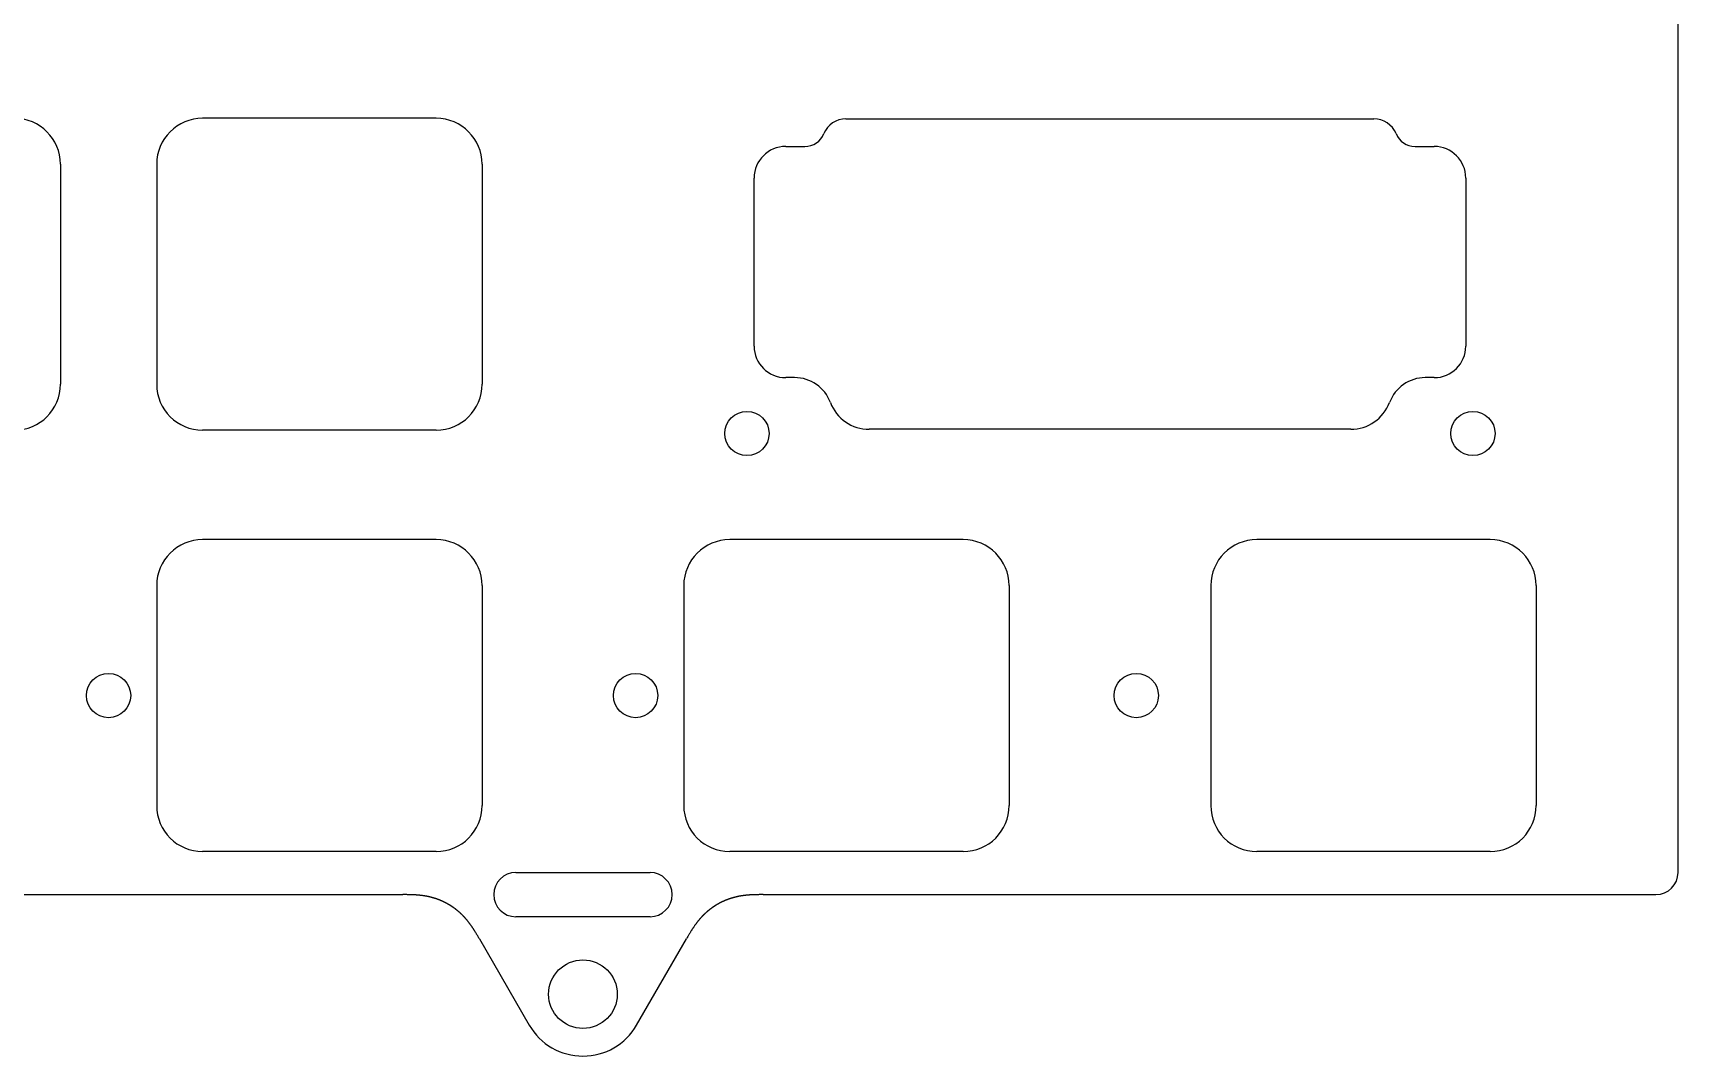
# Model space of a CAD drawing. Header units: millimetres. Extents: x -9 to 276, y -92 to 16.
# Drawn here: x 201.4 to 275.7, y -92.5 to -46.2 of the extents above; entities that cross this region are included whole.
import ezdxf

# ---------------------------------------------------------------- set-up
doc = ezdxf.new("R2010")
doc.units = ezdxf.units.MM
doc.layers.add('BLACK', color=7, linetype='CONTINUOUS')
doc.layers.add('Edge.Cuts', color=53, linetype='CONTINUOUS', true_color=0xc8a339)

msp = doc.modelspace()

# ---------------------------------------------------------------- linework, layer by layer
at = {"layer": 'BLACK', "linetype": 'Continuous'}
for p, q in [((219.5875, -69.15), (209.037499, -69.15)), ((243.4, -69.15), (232.849999, -69.15)), ((267.2125, -69.15), (256.662499, -69.15)), ((206.9625, -71.225), (206.9625, -81.175001)), ((221.6625, -71.225), (221.6625, -81.175)), ((230.775, -71.225), (230.775, -81.175001)), ((245.475, -71.225), (245.475, -81.175)), ((254.5875, -71.225), (254.5875, -81.175001)), ((269.2875, -71.225), (269.2875, -81.175)), ((219.5875, -83.25), (209.0375, -83.25)), ((243.4, -83.25), (232.85, -83.25)), ((267.2125, -83.25), (256.6625, -83.25))]:
    msp.add_line(p, q, dxfattribs=at)
at = {"layer": 'BLACK'}
for centre in [(204.7875, -76.2), (228.6, -76.2), (251.221875, -76.2)]:
    msp.add_circle(centre, 1, dxfattribs=at)
for centre, radius, start, end in [((209.037504, -71.225004), 2.075004, 90.00013806, 179.99988955), ((219.5875, -71.225), 2.075, 0, 90), ((232.850004, -71.225004), 2.075004, 90.00013806, 179.99988955), ((243.4, -71.225), 2.075, 0, 90), ((256.662504, -71.225004), 2.075004, 90.00013806, 179.99988955), ((267.2125, -71.225), 2.075, 0, 90), ((209.037502, -81.174998), 2.075002, 180.00008284, 269.99994478), ((219.5875, -81.175), 2.075, 270, 0), ((232.850002, -81.174998), 2.075002, 180.00008284, 269.99994478), ((243.4, -81.175), 2.075, 270, 0), ((256.662502, -81.174998), 2.075002, 180.00008284, 269.99994478), ((267.2125, -81.175), 2.075, 270, 0)]:
    msp.add_arc(centre, radius, start, end, dxfattribs=at)
at = {"layer": 'Edge.Cuts', "linetype": 'CONTINUOUS'}
for p, q in [((275.7, -84.2), (275.7, 8)), ((219.5875, -50.1), (209.0375, -50.1)), ((202.6125, -52.175), (202.6125, -62.125)), ((206.9625, -52.175), (206.9625, -62.125)), ((221.6625, -52.175), (221.6625, -62.125)), ((219.5875, -64.2), (209.0375, -64.2)), ((223.187512, -84.2), (229.249987, -84.2)), ((48.621888, -85.2), (218.078111, -85.2)), ((218.111017, -85.200003), (218.078111, -85.2)), ((218.159048, -85.200038), (218.111017, -85.200003)), ((218.198783, -85.200126), (218.159048, -85.200038)), ((218.23404, -85.200269), (218.198783, -85.200126)), ((218.266374, -85.20047), (218.23404, -85.200269)), ((218.2966, -85.20073), (218.266374, -85.20047)), ((218.32521, -85.201049), (218.2966, -85.20073)), ((218.352526, -85.201427), (218.32521, -85.201049)), ((218.378777, -85.201866), (218.352526, -85.201427)), ((218.404127, -85.202365), (218.378777, -85.201866)), ((218.428705, -85.202926), (218.404127, -85.202365)), ((218.452609, -85.203547), (218.428705, -85.202926)), ((218.475919, -85.20423), (218.452609, -85.203547)), ((218.498699, -85.204974), (218.475919, -85.20423)), ((218.521003, -85.20578), (218.498699, -85.204974)), ((218.542877, -85.206648), (218.521003, -85.20578)), ((218.564358, -85.207578), (218.542877, -85.206648)), ((218.585479, -85.20857), (218.564358, -85.207578)), ((218.60627, -85.209625), (218.585479, -85.20857)), ((218.626755, -85.210742), (218.60627, -85.209625)), ((218.646956, -85.211922), (218.626755, -85.210742)), ((218.666893, -85.213165), (218.646956, -85.211922)), ((218.686583, -85.214471), (218.666893, -85.213165)), ((218.706042, -85.21584), (218.686583, -85.214471)), ((218.725284, -85.217273), (218.706042, -85.21584)), ((218.744321, -85.218769), (218.725284, -85.217273)), ((218.763165, -85.220329), (218.744321, -85.218769)), ((218.781827, -85.221952), (218.763165, -85.220329)), ((218.800315, -85.22364), (218.781827, -85.221952)), ((218.81864, -85.225392), (218.800315, -85.22364)), ((218.83681, -85.227208), (218.81864, -85.225392)), ((218.854831, -85.229088), (218.83681, -85.227208)), ((218.87271, -85.231033), (218.854831, -85.229088)), ((218.890455, -85.233043), (218.87271, -85.231033)), ((218.908071, -85.235118), (218.890455, -85.233043)), ((218.925564, -85.237258), (218.908071, -85.235118)), ((218.94294, -85.239463), (218.925564, -85.237258)), ((218.960202, -85.241733), (218.94294, -85.239463)), ((218.977356, -85.244069), (218.960202, -85.241733)), ((218.994406, -85.246471), (218.977356, -85.244069)), ((219.011357, -85.248938), (218.994406, -85.246471)), ((219.028211, -85.251472), (219.011357, -85.248938)), ((219.044973, -85.254072), (219.028211, -85.251472)), ((219.061646, -85.256738), (219.044973, -85.254072)), ((219.078234, -85.259471), (219.061646, -85.256738)), ((219.094739, -85.26227), (219.078234, -85.259471)), ((219.111164, -85.265137), (219.094739, -85.26227)), ((219.127513, -85.268071), (219.111164, -85.265137)), ((219.143788, -85.271072), (219.127513, -85.268071)), ((219.159992, -85.27414), (219.143788, -85.271072)), ((219.176126, -85.277276), (219.159992, -85.27414)), ((219.192194, -85.28048), (219.176126, -85.277276)), ((219.208197, -85.283753), (219.192194, -85.28048)), ((219.224138, -85.287093), (219.208197, -85.283753)), ((219.240019, -85.290503), (219.224138, -85.287093)), ((219.255841, -85.29398), (219.240019, -85.290503)), ((219.271607, -85.297527), (219.255841, -85.29398)), ((219.287319, -85.301143), (219.271607, -85.297527)), ((219.302977, -85.304829), (219.287319, -85.301143)), ((219.318584, -85.308584), (219.302977, -85.304829)), ((219.334142, -85.312409), (219.318584, -85.308584)), ((219.349652, -85.316304), (219.334142, -85.312409)), ((219.365115, -85.32027), (219.349652, -85.316304)), ((219.380534, -85.324306), (219.365115, -85.32027)), ((219.395908, -85.328413), (219.380534, -85.324306)), ((219.411241, -85.332591), (219.395908, -85.328413)), ((219.426532, -85.33684), (219.411241, -85.332591)), ((219.441784, -85.341161), (219.426532, -85.33684)), ((219.456997, -85.345554), (219.441784, -85.341161)), ((219.472174, -85.350019), (219.456997, -85.345554)), ((219.487314, -85.354557), (219.472174, -85.350019)), ((219.502419, -85.359167), (219.487314, -85.354557)), ((219.51749, -85.36385), (219.502419, -85.359167)), ((219.518144, -85.364055), (219.51749, -85.36385)), ((219.525681, -85.36643), (219.518144, -85.364055)), ((219.53321, -85.368824), (219.525681, -85.36643)), ((219.540731, -85.371236), (219.53321, -85.368824)), ((219.548244, -85.373666), (219.540731, -85.371236)), ((219.555749, -85.376115), (219.548244, -85.373666)), ((219.563246, -85.378583), (219.555749, -85.376115)), ((219.570736, -85.381069), (219.563246, -85.378583)), ((219.578217, -85.383573), (219.570736, -85.381069)), ((219.58569, -85.386095), (219.578217, -85.383573)), ((219.593155, -85.388636), (219.58569, -85.386095)), ((219.600612, -85.391196), (219.593155, -85.388636)), ((219.60806, -85.393773), (219.600612, -85.391196)), ((219.615501, -85.396369), (219.60806, -85.393773)), ((219.622933, -85.398984), (219.615501, -85.396369)), ((219.630358, -85.401617), (219.622933, -85.398984)), ((219.637774, -85.404268), (219.630358, -85.401617)), ((219.645182, -85.406937), (219.637774, -85.404268)), ((219.652581, -85.409624), (219.645182, -85.406937)), ((219.659972, -85.41233), (219.652581, -85.409624)), ((219.667355, -85.415054), (219.659972, -85.41233)), ((219.67473, -85.417797), (219.667355, -85.415054)), ((219.682096, -85.420557), (219.67473, -85.417797)), ((219.689454, -85.423336), (219.682096, -85.420557)), ((219.696803, -85.426133), (219.689454, -85.423336)), ((219.704144, -85.428948), (219.696803, -85.426133)), ((219.711477, -85.431781), (219.704144, -85.428948)), ((219.718801, -85.434633), (219.711477, -85.431781)), ((219.726116, -85.437503), (219.718801, -85.434633)), ((219.733423, -85.44039), (219.726116, -85.437503)), ((219.740722, -85.443296), (219.733423, -85.44039)), ((219.748012, -85.44622), (219.740722, -85.443296)), ((219.755293, -85.449162), (219.748012, -85.44622)), ((219.762565, -85.452123), (219.755293, -85.449162)), ((219.769829, -85.455101), (219.762565, -85.452123)), ((219.777085, -85.458097), (219.769829, -85.455101)), ((219.784331, -85.461111), (219.777085, -85.458097)), ((219.791569, -85.464144), (219.784331, -85.461111)), ((219.798798, -85.467194), (219.791569, -85.464144)), ((219.806018, -85.470263), (219.798798, -85.467194)), ((219.81323, -85.473349), (219.806018, -85.470263)), ((219.820433, -85.476453), (219.81323, -85.473349)), ((219.827626, -85.479576), (219.820433, -85.476453)), ((219.834812, -85.482716), (219.827626, -85.479576)), ((232.60746, -85.480648), (232.600273, -85.483796)), ((232.614657, -85.477517), (232.60746, -85.480648)), ((232.621862, -85.474404), (232.614657, -85.477517)), ((232.629077, -85.471309), (232.621862, -85.474404)), ((232.6363, -85.468231), (232.629077, -85.471309)), ((232.643532, -85.465172), (232.6363, -85.468231)), ((232.650773, -85.462131), (232.643532, -85.465172)), ((232.658023, -85.459108), (232.650773, -85.462131)), ((232.665282, -85.456103), (232.658023, -85.459108)), ((232.67255, -85.453115), (232.665282, -85.456103)), ((232.679826, -85.450146), (232.67255, -85.453115)), ((232.687111, -85.447195), (232.679826, -85.450146)), ((232.694405, -85.444262), (232.687111, -85.447195)), ((232.701708, -85.441347), (232.694405, -85.444262)), ((232.709019, -85.43845), (232.701708, -85.441347)), ((232.716339, -85.435571), (232.709019, -85.43845)), ((232.723668, -85.43271), (232.716339, -85.435571)), ((232.731005, -85.429867), (232.723668, -85.43271)), ((232.73835, -85.427042), (232.731005, -85.429867)), ((232.745705, -85.424236), (232.73835, -85.427042)), ((232.753068, -85.421448), (232.745705, -85.424236)), ((232.760439, -85.418677), (232.753068, -85.421448)), ((232.767819, -85.415925), (232.760439, -85.418677)), ((232.775207, -85.413192), (232.767819, -85.415925)), ((232.782604, -85.410476), (232.775207, -85.413192)), ((232.796086, -85.405581), (232.782604, -85.410476)), ((232.809551, -85.400763), (232.796086, -85.405581)), ((232.823, -85.396021), (232.809551, -85.400763)), ((232.836433, -85.391354), (232.823, -85.396021)), ((232.84985, -85.386762), (232.836433, -85.391354)), ((232.863251, -85.382244), (232.84985, -85.386762)), ((232.876635, -85.377799), (232.863251, -85.382244)), ((232.890002, -85.373427), (232.876635, -85.377799)), ((232.903354, -85.369127), (232.890002, -85.373427)), ((232.916688, -85.364899), (232.903354, -85.369127)), ((232.930006, -85.360742), (232.916688, -85.364899)), ((232.943308, -85.356656), (232.930006, -85.360742)), ((232.956593, -85.352639), (232.943308, -85.356656)), ((232.969861, -85.348692), (232.956593, -85.352639)), ((232.983112, -85.344813), (232.969861, -85.348692)), ((232.996346, -85.341002), (232.983112, -85.344813)), ((233.009564, -85.337259), (232.996346, -85.341002)), ((233.022764, -85.333583), (233.009564, -85.337259)), ((233.035948, -85.329973), (233.022764, -85.333583)), ((233.049114, -85.326428), (233.035948, -85.329973)), ((233.062263, -85.322949), (233.049114, -85.326428)), ((233.075396, -85.319534), (233.062263, -85.322949)), ((233.088511, -85.316182), (233.075396, -85.319534)), ((233.101608, -85.312894), (233.088511, -85.316182)), ((233.114689, -85.309669), (233.101608, -85.312894)), ((233.127752, -85.306506), (233.114689, -85.309669)), ((233.140797, -85.303404), (233.127752, -85.306506)), ((233.153825, -85.300363), (233.140797, -85.303404)), ((233.166836, -85.297382), (233.153825, -85.300363)), ((233.179829, -85.294461), (233.166836, -85.297382)), ((233.192804, -85.291598), (233.179829, -85.294461)), ((233.205762, -85.288795), (233.192804, -85.291598)), ((233.218702, -85.286049), (233.205762, -85.288795)), ((233.231624, -85.28336), (233.218702, -85.286049)), ((233.244528, -85.280728), (233.231624, -85.28336)), ((233.257415, -85.278151), (233.244528, -85.280728)), ((233.270283, -85.27563), (233.257415, -85.278151)), ((233.283133, -85.273164), (233.270283, -85.27563)), ((233.295966, -85.270753), (233.283133, -85.273164)), ((233.30878, -85.268394), (233.295966, -85.270753)), ((233.321576, -85.266089), (233.30878, -85.268394)), ((233.334354, -85.263836), (233.321576, -85.266089)), ((233.347114, -85.261635), (233.334354, -85.263836)), ((233.359855, -85.259485), (233.347114, -85.261635)), ((233.372578, -85.257386), (233.359855, -85.259485)), ((233.385283, -85.255337), (233.372578, -85.257386)), ((233.397969, -85.253337), (233.385283, -85.255337)), ((233.410637, -85.251386), (233.397969, -85.253337)), ((233.423286, -85.249483), (233.410637, -85.251386)), ((233.435916, -85.247627), (233.423286, -85.249483)), ((233.448528, -85.245819), (233.435916, -85.247627)), ((233.461121, -85.244057), (233.448528, -85.245819)), ((233.473695, -85.242341), (233.461121, -85.244057)), ((233.48625, -85.240669), (233.473695, -85.242341)), ((233.498786, -85.239043), (233.48625, -85.240669)), ((233.511304, -85.23746), (233.498786, -85.239043)), ((233.523802, -85.235921), (233.511304, -85.23746)), ((233.536282, -85.234424), (233.523802, -85.235921)), ((233.548742, -85.23297), (233.536282, -85.234424)), ((233.561183, -85.231557), (233.548742, -85.23297)), ((233.573605, -85.230185), (233.561183, -85.231557)), ((233.586008, -85.228854), (233.573605, -85.230185)), ((233.598392, -85.227562), (233.586008, -85.228854)), ((233.610756, -85.22631), (233.598392, -85.227562)), ((233.6231, -85.225095), (233.610756, -85.22631)), ((233.635426, -85.223919), (233.6231, -85.225095)), ((233.647731, -85.22278), (233.635426, -85.223919)), ((233.660017, -85.221678), (233.647731, -85.22278)), ((233.672284, -85.220612), (233.660017, -85.221678)), ((233.684531, -85.219582), (233.672284, -85.220612)), ((233.696758, -85.218586), (233.684531, -85.219582)), ((233.708965, -85.217625), (233.696758, -85.218586)), ((233.721152, -85.216698), (233.708965, -85.217625)), ((233.73332, -85.215804), (233.721152, -85.216698)), ((233.745468, -85.214942), (233.73332, -85.215804)), ((233.757595, -85.214112), (233.745468, -85.214942)), ((233.769703, -85.213313), (233.757595, -85.214112)), ((233.78179, -85.212545), (233.769703, -85.213313)), ((233.793858, -85.211808), (233.78179, -85.212545)), ((233.805905, -85.211099), (233.793858, -85.211808)), ((233.817932, -85.21042), (233.805905, -85.211099)), ((233.829939, -85.209769), (233.817932, -85.21042)), ((233.841925, -85.209146), (233.829939, -85.209769)), ((233.853891, -85.208549), (233.841925, -85.209146)), ((233.865836, -85.20798), (233.853891, -85.208549)), ((233.877761, -85.207436), (233.865836, -85.20798)), ((233.889665, -85.206917), (233.877761, -85.207436)), ((233.901549, -85.206423), (233.889665, -85.206917)), ((233.913412, -85.205953), (233.901549, -85.206423)), ((233.925254, -85.205507), (233.913412, -85.205953)), ((233.937076, -85.205084), (233.925254, -85.205507)), ((233.948876, -85.204683), (233.937076, -85.205084)), ((233.960656, -85.204303), (233.948876, -85.204683)), ((233.972415, -85.203945), (233.960656, -85.204303)), ((233.99587, -85.203289), (233.972415, -85.203945)), ((234.01924, -85.20271), (233.99587, -85.203289)), ((234.042526, -85.202203), (234.01924, -85.20271)), ((234.065726, -85.201764), (234.042526, -85.202203)), ((234.088841, -85.201387), (234.065726, -85.201764)), ((234.11187, -85.201069), (234.088841, -85.201387)), ((234.134812, -85.200803), (234.11187, -85.201069)), ((234.157667, -85.200585), (234.134812, -85.200803)), ((234.180436, -85.200411), (234.157667, -85.200585)), ((234.203116, -85.200275), (234.180436, -85.200411)), ((234.225708, -85.200173), (234.203116, -85.200275)), ((234.248212, -85.2001), (234.225708, -85.200173)), ((234.270627, -85.200051), (234.248212, -85.2001)), ((234.315188, -85.200006), (234.270627, -85.200051)), ((234.359388, -85.2), (234.315188, -85.200006)), ((234.359388, -85.2), (274.7, -85.2)), ((219.841988, -85.485874), (219.834812, -85.482716)), ((219.849155, -85.48905), (219.841988, -85.485874)), ((219.856313, -85.492244), (219.849155, -85.48905)), ((219.863462, -85.495456), (219.856313, -85.492244)), ((219.870602, -85.498686), (219.863462, -85.495456)), ((219.877734, -85.501934), (219.870602, -85.498686)), ((219.884856, -85.5052), (219.877734, -85.501934)), ((219.891969, -85.508483), (219.884856, -85.5052)), ((219.899073, -85.511784), (219.891969, -85.508483)), ((219.906168, -85.515103), (219.899073, -85.511784)), ((219.913254, -85.51844), (219.906168, -85.515103)), ((219.920331, -85.521795), (219.913254, -85.51844)), ((219.927398, -85.525167), (219.920331, -85.521795)), ((219.934456, -85.528558), (219.927398, -85.525167)), ((219.941505, -85.531966), (219.934456, -85.528558)), ((219.948545, -85.535391), (219.941505, -85.531966)), ((219.955575, -85.538835), (219.948545, -85.535391)), ((219.962597, -85.542296), (219.955575, -85.538835)), ((219.969608, -85.545775), (219.962597, -85.542296)), ((219.976611, -85.549271), (219.969608, -85.545775)), ((219.983604, -85.552786), (219.976611, -85.549271)), ((219.990588, -85.556317), (219.983604, -85.552786)), ((219.997562, -85.559867), (219.990588, -85.556317)), ((220.004527, -85.563434), (219.997562, -85.559867)), ((220.011482, -85.567019), (220.004527, -85.563434)), ((220.018428, -85.570621), (220.011482, -85.567019)), ((220.025364, -85.574241), (220.018428, -85.570621)), ((220.032291, -85.577879), (220.025364, -85.574241)), ((220.039208, -85.581534), (220.032291, -85.577879)), ((220.046116, -85.585206), (220.039208, -85.581534)), ((220.053014, -85.588897), (220.046116, -85.585206)), ((220.059902, -85.592604), (220.053014, -85.588897)), ((220.066781, -85.596329), (220.059902, -85.592604)), ((220.07365, -85.600072), (220.066781, -85.596329)), ((220.080509, -85.603832), (220.07365, -85.600072)), ((220.087359, -85.60761), (220.080509, -85.603832)), ((220.094198, -85.611405), (220.087359, -85.60761)), ((220.101028, -85.615218), (220.094198, -85.611405)), ((220.107848, -85.619048), (220.101028, -85.615218)), ((220.114659, -85.622895), (220.107848, -85.619048)), ((220.121459, -85.62676), (220.114659, -85.622895)), ((220.12825, -85.630642), (220.121459, -85.62676)), ((220.13503, -85.634542), (220.12825, -85.630642)), ((220.141801, -85.638459), (220.13503, -85.634542)), ((220.148562, -85.642393), (220.141801, -85.638459)), ((220.155313, -85.646344), (220.148562, -85.642393)), ((220.162053, -85.650313), (220.155313, -85.646344)), ((220.168784, -85.654299), (220.162053, -85.650313)), ((220.175505, -85.658303), (220.168784, -85.654299)), ((220.182215, -85.662324), (220.175505, -85.658303)), ((220.188916, -85.666362), (220.182215, -85.662324)), ((220.195606, -85.670417), (220.188916, -85.666362)), ((220.202287, -85.67449), (220.195606, -85.670417)), ((220.208957, -85.678579), (220.202287, -85.67449)), ((220.215616, -85.682686), (220.208957, -85.678579)), ((220.222266, -85.68681), (220.215616, -85.682686)), ((220.228905, -85.690952), (220.222266, -85.68681)), ((220.235534, -85.69511), (220.228905, -85.690952)), ((220.242153, -85.699286), (220.235534, -85.69511)), ((220.248762, -85.703479), (220.242153, -85.699286)), ((220.25536, -85.707688), (220.248762, -85.703479)), ((220.261948, -85.711915), (220.25536, -85.707688)), ((220.268525, -85.71616), (220.261948, -85.711915)), ((220.275092, -85.720421), (220.268525, -85.71616)), ((220.281648, -85.724699), (220.275092, -85.720421)), ((220.288194, -85.728994), (220.281648, -85.724699)), ((220.29473, -85.733307), (220.288194, -85.728994)), ((220.301255, -85.737636), (220.29473, -85.733307)), ((220.307769, -85.741982), (220.301255, -85.737636)), ((220.314273, -85.746346), (220.307769, -85.741982)), ((220.320767, -85.750726), (220.314273, -85.746346)), ((220.327249, -85.755123), (220.320767, -85.750726)), ((220.333722, -85.759538), (220.327249, -85.755123)), ((220.340183, -85.763969), (220.333722, -85.759538)), ((220.346634, -85.768417), (220.340183, -85.763969)), ((220.353074, -85.772882), (220.346634, -85.768417)), ((220.359503, -85.777364), (220.353074, -85.772882)), ((220.365922, -85.781863), (220.359503, -85.777364)), ((220.372329, -85.786379), (220.365922, -85.781863)), ((220.378726, -85.790911), (220.372329, -85.786379)), ((220.385113, -85.795461), (220.378726, -85.790911)), ((220.391488, -85.800027), (220.385113, -85.795461)), ((220.397852, -85.80461), (220.391488, -85.800027)), ((220.404206, -85.80921), (220.397852, -85.80461)), ((220.410548, -85.813826), (220.404206, -85.80921)), ((220.41688, -85.81846), (220.410548, -85.813826)), ((220.423201, -85.82311), (220.41688, -85.81846)), ((220.42951, -85.827777), (220.423201, -85.82311)), ((220.435809, -85.83246), (220.42951, -85.827777)), ((220.442097, -85.837161), (220.435809, -85.83246)), ((220.448373, -85.841878), (220.442097, -85.837161)), ((220.454639, -85.846611), (220.448373, -85.841878)), ((220.460893, -85.851362), (220.454639, -85.846611)), ((220.467136, -85.856129), (220.460893, -85.851362)), ((220.473368, -85.860913), (220.467136, -85.856129)), ((220.479589, -85.865713), (220.473368, -85.860913)), ((220.485799, -85.87053), (220.479589, -85.865713)), ((220.491997, -85.875363), (220.485799, -85.87053)), ((220.498184, -85.880213), (220.491997, -85.875363)), ((220.50436, -85.88508), (220.498184, -85.880213)), ((220.510525, -85.889963), (220.50436, -85.88508)), ((220.516678, -85.894863), (220.510525, -85.889963)), ((220.52282, -85.899779), (220.516678, -85.894863)), ((220.52895, -85.904712), (220.52282, -85.899779)), ((220.535069, -85.909662), (220.52895, -85.904712)), ((220.541177, -85.914627), (220.535069, -85.909662)), ((220.547273, -85.91961), (220.541177, -85.914627)), ((220.553358, -85.924608), (220.547273, -85.91961)), ((220.559431, -85.929623), (220.553358, -85.924608)), ((220.565493, -85.934655), (220.559431, -85.929623)), ((220.571543, -85.939703), (220.565493, -85.934655)), ((220.582523, -85.948931), (220.571543, -85.939703)), ((220.593428, -85.958183), (220.582523, -85.948931)), ((220.60426, -85.96746), (220.593428, -85.958183)), ((220.615018, -85.97676), (220.60426, -85.96746)), ((220.625703, -85.986083), (220.615018, -85.97676)), ((220.636316, -85.995429), (220.625703, -85.986083)), ((220.646858, -86.004797), (220.636316, -85.995429)), ((220.657328, -86.014188), (220.646858, -86.004797)), ((220.667727, -86.023601), (220.657328, -86.014188)), ((220.678056, -86.033035), (220.667727, -86.023601)), ((220.688315, -86.04249), (220.678056, -86.033035)), ((220.698505, -86.051967), (220.688315, -86.04249)), ((220.708625, -86.061463), (220.698505, -86.051967)), ((220.718678, -86.07098), (220.708625, -86.061463)), ((220.728663, -86.080516), (220.718678, -86.07098)), ((220.73858, -86.090072), (220.728663, -86.080516)), ((220.74843, -86.099647), (220.73858, -86.090072)), ((220.758214, -86.109241), (220.74843, -86.099647)), ((220.767933, -86.118853), (220.758214, -86.109241)), ((220.777586, -86.128484), (220.767933, -86.118853)), ((220.787174, -86.138131), (220.777586, -86.128484)), ((220.796697, -86.147797), (220.787174, -86.138131)), ((220.806157, -86.157479), (220.796697, -86.147797)), ((220.815553, -86.167178), (220.806157, -86.157479)), ((220.824887, -86.176893), (220.815553, -86.167178)), ((220.834158, -86.186624), (220.824887, -86.176893)), ((220.843367, -86.196371), (220.834158, -86.186624)), ((220.852514, -86.206133), (220.843367, -86.196371)), ((220.861601, -86.21591), (220.852514, -86.206133)), ((220.870628, -86.225702), (220.861601, -86.21591)), ((229.249987, -86.2), (223.187512, -86.2)), ((231.576495, -86.215167), (231.56554, -86.227047)), ((231.587482, -86.203368), (231.576495, -86.215167)), ((231.598503, -86.19165), (231.587482, -86.203368)), ((231.609559, -86.180011), (231.598503, -86.19165)), ((231.620651, -86.16845), (231.609559, -86.180011)), ((231.631779, -86.156966), (231.620651, -86.16845)), ((231.642945, -86.145557), (231.631779, -86.156966)), ((231.654149, -86.134222), (231.642945, -86.145557)), ((231.665393, -86.122961), (231.654149, -86.134222)), ((231.676678, -86.111772), (231.665393, -86.122961)), ((231.688004, -86.100653), (231.676678, -86.111772)), ((231.699372, -86.089605), (231.688004, -86.100653)), ((231.710783, -86.078627), (231.699372, -86.089605)), ((231.722238, -86.067716), (231.710783, -86.078627)), ((231.733738, -86.056873), (231.722238, -86.067716)), ((231.745283, -86.046097), (231.733738, -86.056873)), ((231.756874, -86.035386), (231.745283, -86.046097)), ((231.757376, -86.034924), (231.756874, -86.035386)), ((231.763202, -86.029584), (231.757376, -86.034924)), ((231.769039, -86.024261), (231.763202, -86.029584)), ((231.774889, -86.018953), (231.769039, -86.024261)), ((231.78075, -86.013662), (231.774889, -86.018953)), ((231.786624, -86.008387), (231.78075, -86.013662)), ((231.792509, -86.003128), (231.786624, -86.008387)), ((231.798407, -85.997885), (231.792509, -86.003128)), ((231.804316, -85.992658), (231.798407, -85.997885)), ((231.810237, -85.987447), (231.804316, -85.992658)), ((231.81617, -85.982253), (231.810237, -85.987447)), ((231.822115, -85.977075), (231.81617, -85.982253)), ((231.828072, -85.971913), (231.822115, -85.977075)), ((231.834041, -85.966767), (231.828072, -85.971913)), ((231.840021, -85.961638), (231.834041, -85.966767)), ((231.846013, -85.956524), (231.840021, -85.961638)), ((231.852017, -85.951427), (231.846013, -85.956524)), ((231.858033, -85.946347), (231.852017, -85.951427)), ((231.86406, -85.941282), (231.858033, -85.946347)), ((231.870099, -85.936234), (231.86406, -85.941282)), ((231.87615, -85.931202), (231.870099, -85.936234)), ((231.882212, -85.926187), (231.87615, -85.931202)), ((231.888286, -85.921188), (231.882212, -85.926187)), ((231.894371, -85.916205), (231.888286, -85.921188)), ((231.900468, -85.911239), (231.894371, -85.916205)), ((231.906577, -85.906289), (231.900468, -85.911239)), ((231.912697, -85.901355), (231.906577, -85.906289)), ((231.918828, -85.896438), (231.912697, -85.901355)), ((231.924971, -85.891538), (231.918828, -85.896438)), ((231.931126, -85.886653), (231.924971, -85.891538)), ((231.937291, -85.881786), (231.931126, -85.886653)), ((231.943469, -85.876935), (231.937291, -85.881786)), ((231.949657, -85.8721), (231.943469, -85.876935)), ((231.955857, -85.867282), (231.949657, -85.8721)), ((231.962068, -85.86248), (231.955857, -85.867282)), ((231.968291, -85.857695), (231.962068, -85.86248)), ((231.974525, -85.852926), (231.968291, -85.857695)), ((231.98077, -85.848174), (231.974525, -85.852926)), ((231.987026, -85.843439), (231.98077, -85.848174)), ((231.993294, -85.83872), (231.987026, -85.843439)), ((231.999572, -85.834018), (231.993294, -85.83872)), ((232.005862, -85.829332), (231.999572, -85.834018)), ((232.012163, -85.824664), (232.005862, -85.829332)), ((232.018475, -85.820011), (232.012163, -85.824664)), ((232.024799, -85.815376), (232.018475, -85.820011)), ((232.031133, -85.810757), (232.024799, -85.815376)), ((232.037478, -85.806155), (232.031133, -85.810757)), ((232.043834, -85.801569), (232.037478, -85.806155)), ((232.050202, -85.797), (232.043834, -85.801569)), ((232.05658, -85.792448), (232.050202, -85.797)), ((232.062969, -85.787913), (232.05658, -85.792448)), ((232.069369, -85.783395), (232.062969, -85.787913)), ((232.07578, -85.778893), (232.069369, -85.783395)), ((232.082202, -85.774408), (232.07578, -85.778893)), ((232.088635, -85.76994), (232.082202, -85.774408)), ((232.095079, -85.765489), (232.088635, -85.76994)), ((232.101533, -85.761055), (232.095079, -85.765489)), ((232.107998, -85.756637), (232.101533, -85.761055)), ((232.114474, -85.752236), (232.107998, -85.756637)), ((232.120961, -85.747853), (232.114474, -85.752236)), ((232.127458, -85.743486), (232.120961, -85.747853)), ((232.133966, -85.739136), (232.127458, -85.743486)), ((232.140485, -85.734803), (232.133966, -85.739136)), ((232.147014, -85.730487), (232.140485, -85.734803)), ((232.153554, -85.726188), (232.147014, -85.730487)), ((232.160105, -85.721905), (232.153554, -85.726188)), ((232.166666, -85.71764), (232.160105, -85.721905)), ((232.173237, -85.713392), (232.166666, -85.71764)), ((232.17982, -85.709161), (232.173237, -85.713392)), ((232.186412, -85.704947), (232.17982, -85.709161)), ((232.193015, -85.70075), (232.186412, -85.704947)), ((232.199629, -85.69657), (232.193015, -85.70075)), ((232.206253, -85.692407), (232.199629, -85.69657)), ((232.212887, -85.688261), (232.206253, -85.692407)), ((232.219532, -85.684132), (232.212887, -85.688261)), ((232.226187, -85.680021), (232.219532, -85.684132)), ((232.232853, -85.675926), (232.226187, -85.680021)), ((232.239529, -85.671849), (232.232853, -85.675926)), ((232.246215, -85.667789), (232.239529, -85.671849)), ((232.252911, -85.663746), (232.246215, -85.667789)), ((232.259617, -85.65972), (232.252911, -85.663746)), ((232.266334, -85.655711), (232.259617, -85.65972)), ((232.273061, -85.65172), (232.266334, -85.655711)), ((232.279798, -85.647745), (232.273061, -85.65172)), ((232.286546, -85.643788), (232.279798, -85.647745)), ((232.293303, -85.639849), (232.286546, -85.643788)), ((232.30007, -85.635926), (232.293303, -85.639849)), ((232.306848, -85.632021), (232.30007, -85.635926)), ((232.313635, -85.628133), (232.306848, -85.632021)), ((232.320433, -85.624263), (232.313635, -85.628133)), ((232.32724, -85.62041), (232.320433, -85.624263)), ((232.334058, -85.616574), (232.32724, -85.62041)), ((232.340885, -85.612755), (232.334058, -85.616574)), ((232.347723, -85.608954), (232.340885, -85.612755)), ((232.35457, -85.60517), (232.347723, -85.608954)), ((232.361427, -85.601404), (232.35457, -85.60517)), ((232.368294, -85.597655), (232.361427, -85.601404)), ((232.375171, -85.593923), (232.368294, -85.597655)), ((232.382058, -85.590209), (232.375171, -85.593923)), ((232.388954, -85.586512), (232.382058, -85.590209)), ((232.39586, -85.582833), (232.388954, -85.586512)), ((232.402776, -85.579172), (232.39586, -85.582833)), ((232.409702, -85.575527), (232.402776, -85.579172)), ((232.416637, -85.571901), (232.409702, -85.575527)), ((232.423582, -85.568291), (232.416637, -85.571901)), ((232.430537, -85.5647), (232.423582, -85.568291)), ((232.437501, -85.561126), (232.430537, -85.5647)), ((232.444475, -85.557569), (232.437501, -85.561126)), ((232.451458, -85.55403), (232.444475, -85.557569)), ((232.458451, -85.550509), (232.451458, -85.55403)), ((232.465453, -85.547005), (232.458451, -85.550509)), ((232.472465, -85.543519), (232.465453, -85.547005)), ((232.479486, -85.54005), (232.472465, -85.543519)), ((232.486517, -85.536599), (232.479486, -85.54005)), ((232.493557, -85.533166), (232.486517, -85.536599)), ((232.500607, -85.529751), (232.493557, -85.533166)), ((232.507666, -85.526353), (232.500607, -85.529751)), ((232.514734, -85.522973), (232.507666, -85.526353)), ((232.521811, -85.51961), (232.514734, -85.522973)), ((232.528898, -85.516265), (232.521811, -85.51961)), ((232.535995, -85.512938), (232.528898, -85.516265)), ((232.5431, -85.509629), (232.535995, -85.512938)), ((232.550214, -85.506338), (232.5431, -85.509629)), ((232.557338, -85.503064), (232.550214, -85.506338)), ((232.564471, -85.499808), (232.557338, -85.503064)), ((232.571613, -85.49657), (232.564471, -85.499808)), ((232.578765, -85.49335), (232.571613, -85.49657)), ((232.585925, -85.490148), (232.578765, -85.49335)), ((232.593094, -85.486963), (232.585925, -85.490148)), ((232.600273, -85.483796), (232.593094, -85.486963)), ((220.879594, -86.235508), (220.870628, -86.225702)), ((220.888501, -86.245328), (220.879594, -86.235508)), ((220.897349, -86.255161), (220.888501, -86.245328)), ((220.906139, -86.265007), (220.897349, -86.255161)), ((220.914871, -86.274867), (220.906139, -86.265007)), ((220.923545, -86.284739), (220.914871, -86.274867)), ((220.932162, -86.294623), (220.923545, -86.284739)), ((220.940723, -86.304518), (220.932162, -86.294623)), ((220.949228, -86.314426), (220.940723, -86.304518)), ((220.957677, -86.324344), (220.949228, -86.314426)), ((220.966072, -86.334273), (220.957677, -86.324344)), ((220.974412, -86.344213), (220.966072, -86.334273)), ((220.982698, -86.354163), (220.974412, -86.344213)), ((220.99093, -86.364122), (220.982698, -86.354163)), ((220.99911, -86.374091), (220.99093, -86.364122)), ((221.007237, -86.384069), (220.99911, -86.374091)), ((221.015312, -86.394055), (221.007237, -86.384069)), ((221.023335, -86.40405), (221.015312, -86.394055)), ((221.031308, -86.414053), (221.023335, -86.40405)), ((221.03923, -86.424063), (221.031308, -86.414053)), ((221.047102, -86.434081), (221.03923, -86.424063)), ((221.054924, -86.444106), (221.047102, -86.434081)), ((221.062698, -86.454137), (221.054924, -86.444106)), ((221.070423, -86.464175), (221.062698, -86.454137)), ((221.0781, -86.474219), (221.070423, -86.464175)), ((221.085729, -86.484268), (221.0781, -86.474219)), ((221.093311, -86.494322), (221.085729, -86.484268)), ((221.100847, -86.504381), (221.093311, -86.494322)), ((221.108337, -86.514445), (221.100847, -86.504381)), ((221.115781, -86.524513), (221.108337, -86.514445)), ((221.12318, -86.534585), (221.115781, -86.524513)), ((221.130534, -86.54466), (221.12318, -86.534585)), ((221.137845, -86.554739), (221.130534, -86.54466)), ((221.145112, -86.56482), (221.137845, -86.554739)), ((221.152335, -86.574904), (221.145112, -86.56482)), ((221.159517, -86.58499), (221.152335, -86.574904)), ((221.166656, -86.595077), (221.159517, -86.58499)), ((221.173753, -86.605166), (221.166656, -86.595077)), ((221.180809, -86.615256), (221.173753, -86.605166)), ((221.187825, -86.625347), (221.180809, -86.615256)), ((221.194801, -86.635439), (221.187825, -86.625347)), ((221.201737, -86.64553), (221.194801, -86.635439)), ((221.208634, -86.655621), (221.201737, -86.64553)), ((221.215492, -86.665711), (221.208634, -86.655621)), ((221.222312, -86.6758), (221.215492, -86.665711)), ((221.229095, -86.685888), (221.222312, -86.6758)), ((221.23584, -86.695974), (221.229095, -86.685888)), ((221.242549, -86.706058), (221.23584, -86.695974)), ((221.249222, -86.71614), (221.242549, -86.706058)), ((221.255859, -86.726219), (221.249222, -86.71614)), ((221.26246, -86.736295), (221.255859, -86.726219)), ((221.269028, -86.746368), (221.26246, -86.736295)), ((221.27556, -86.756436), (221.269028, -86.746368)), ((221.28206, -86.766501), (221.27556, -86.756436)), ((221.288526, -86.776561), (221.28206, -86.766501)), ((221.294959, -86.786616), (221.288526, -86.776561)), ((221.301361, -86.796667), (221.294959, -86.786616)), ((221.30773, -86.806711), (221.301361, -86.796667)), ((221.314068, -86.81675), (221.30773, -86.806711)), ((221.320376, -86.826783), (221.314068, -86.81675)), ((221.326654, -86.836809), (221.320376, -86.826783)), ((221.332901, -86.846828), (221.326654, -86.836809)), ((221.33912, -86.85684), (221.332901, -86.846828)), ((221.34531, -86.866844), (221.33912, -86.85684)), ((221.357605, -86.886828), (221.34531, -86.866844)), ((221.369792, -86.906778), (221.357605, -86.886828)), ((221.381873, -86.926691), (221.369792, -86.906778)), ((221.393854, -86.946563), (221.381873, -86.926691)), ((221.405737, -86.966393), (221.393854, -86.946563)), ((221.417528, -86.986177), (221.405737, -86.966393)), ((231.033727, -86.963068), (231.019741, -86.986536)), ((231.047233, -86.940554), (231.033727, -86.963068)), ((231.060341, -86.918849), (231.047233, -86.940554)), ((231.073115, -86.897844), (231.060341, -86.918849)), ((231.085605, -86.877453), (231.073115, -86.897844)), ((231.097851, -86.857608), (231.085605, -86.877453)), ((231.109886, -86.838252), (231.097851, -86.857608)), ((231.121736, -86.819339), (231.109886, -86.838252)), ((231.133424, -86.800829), (231.121736, -86.819339)), ((231.14497, -86.782691), (231.133424, -86.800829)), ((231.15639, -86.764895), (231.14497, -86.782691)), ((231.167699, -86.747417), (231.15639, -86.764895)), ((231.178909, -86.730235), (231.167699, -86.747417)), ((231.190032, -86.71333), (231.178909, -86.730235)), ((231.201077, -86.696686), (231.190032, -86.71333)), ((231.212053, -86.680287), (231.201077, -86.696686)), ((231.222968, -86.664119), (231.212053, -86.680287)), ((231.233829, -86.648172), (231.222968, -86.664119)), ((231.244644, -86.632433), (231.233829, -86.648172)), ((231.255417, -86.616894), (231.244644, -86.632433)), ((231.266154, -86.601544), (231.255417, -86.616894)), ((231.27686, -86.586376), (231.266154, -86.601544)), ((231.287539, -86.571382), (231.27686, -86.586376)), ((231.298197, -86.556555), (231.287539, -86.571382)), ((231.308836, -86.541888), (231.298197, -86.556555)), ((231.31946, -86.527377), (231.308836, -86.541888)), ((231.330073, -86.513014), (231.31946, -86.527377)), ((231.340678, -86.498795), (231.330073, -86.513014)), ((231.351278, -86.484715), (231.340678, -86.498795)), ((231.361875, -86.47077), (231.351278, -86.484715)), ((231.372473, -86.456956), (231.361875, -86.47077)), ((231.383073, -86.443268), (231.372473, -86.456956)), ((231.393678, -86.429703), (231.383073, -86.443268)), ((231.40429, -86.416257), (231.393678, -86.429703)), ((231.414911, -86.402928), (231.40429, -86.416257)), ((231.425544, -86.389711), (231.414911, -86.402928)), ((231.436189, -86.376605), (231.425544, -86.389711)), ((231.44685, -86.363606), (231.436189, -86.376605)), ((231.457527, -86.350712), (231.44685, -86.363606)), ((231.468222, -86.33792), (231.457527, -86.350712)), ((231.478937, -86.325228), (231.468222, -86.33792)), ((231.489674, -86.312634), (231.478937, -86.325228)), ((231.500433, -86.300136), (231.489674, -86.312634)), ((231.511216, -86.287731), (231.500433, -86.300136)), ((231.522025, -86.275418), (231.511216, -86.287731)), ((231.532861, -86.263194), (231.522025, -86.275418)), ((231.543724, -86.251059), (231.532861, -86.263194)), ((231.554617, -86.239011), (231.543724, -86.251059)), ((231.56554, -86.227047), (231.554617, -86.239011)), ((221.429229, -87.005913), (221.417528, -86.986177)), ((221.440845, -87.025598), (221.429229, -87.005913)), ((221.45238, -87.045228), (221.440845, -87.025598)), ((221.463838, -87.064802), (221.45238, -87.045228)), ((221.475222, -87.084317), (221.463838, -87.064802)), ((221.486537, -87.103769), (221.475222, -87.084317)), ((221.497787, -87.123156), (221.486537, -87.103769)), ((221.520106, -87.161725), (221.497787, -87.123156)), ((221.542212, -87.2), (221.520106, -87.161725)), ((221.542212, -87.2), (223.793879, -91.1)), ((228.643621, -91.1), (230.895287, -87.2)), ((230.911737, -87.171513), (230.895287, -87.2)), ((230.935784, -87.129933), (230.911737, -87.171513)), ((230.955728, -87.095565), (230.935784, -87.129933)), ((230.973481, -87.065102), (230.955728, -87.095565)), ((230.989822, -87.0372), (230.973481, -87.065102)), ((231.00516, -87.011153), (230.989822, -87.0372)), ((231.019741, -86.986536), (231.00516, -87.011153))]:
    msp.add_line(p, q, dxfattribs=at)
at = {"layer": 'Edge.Cuts', "linetype": 'Continuous'}
for p, q in [((238.10343, -50.1224), (261.95867, -50.1224)), ((235.38061, -51.37456), (236.24622, -51.37456)), ((263.81588, -51.37456), (264.68149, -51.37456)), ((233.95561, -60.40044), (233.95561, -52.79956)), ((266.10649, -52.79956), (266.10649, -60.40044)), ((235.78465, -61.82544), (235.38061, -61.82544)), ((264.68149, -61.82544), (264.27745, -61.82544)), ((260.90655, -64.16191), (239.15555, -64.16191))]:
    msp.add_line(p, q, dxfattribs=at)
at = {"layer": 'Edge.Cuts'}
for centre, radius in [((233.63125, -64.35), 1), ((266.43125, -64.35), 1), ((226.21875, -89.7), 1.55)]:
    msp.add_circle(centre, radius, dxfattribs=at)
for centre, radius, start, end in [((200.5375, -52.175), 2.075, 0, 90), ((209.0375, -52.175), 2.075, 90, 180), ((219.5875, -52.175), 2.075, 0, 90), ((238.10345, -51.1974), 1.075006, 90.00106597, 157.97610066), ((261.95865, -51.1974), 1.075, 22.02389934, 89.99893403), ((236.24622, -50.44615), 0.928411, 270, 337.97729805), ((263.81585, -50.4461), 0.92846, 202.02625676, 270.00185132), ((235.38061, -52.79956), 1.425, 90, 180), ((264.68149, -52.79956), 1.425, 0, 90), ((235.38061, -60.40044), 1.425, 180, 270), ((264.68145, -60.4004), 1.42504, 270.00160826, 359.99839174), ((200.5375, -62.125), 2.075, -90, 0), ((209.0375, -62.125), 2.075, -180, -90), ((219.5875, -62.125), 2.075, -90, 0), ((235.78466, -63.55037), 1.72493, 20.54597615, 90.00033216), ((264.27745, -63.5504), 1.724938, 90, 159.45340178), ((239.15556, -62.28696), 1.87495, 200.54592343, 269.99969441), ((260.90655, -62.287), 1.874943, 270, 339.45493501), ((223.187512, -85.2), 1, -270, -90), ((229.249987, -85.2), 1, -90, 90), ((274.699999, -84.199999), 1.000001, -89.9999427, -0.0000573), ((226.21875, -89.7), 2.8, -149.99999866, -30.00000134)]:
    msp.add_arc(centre, radius, start, end, dxfattribs=at)

doc.saveas('drawing.dxf')
